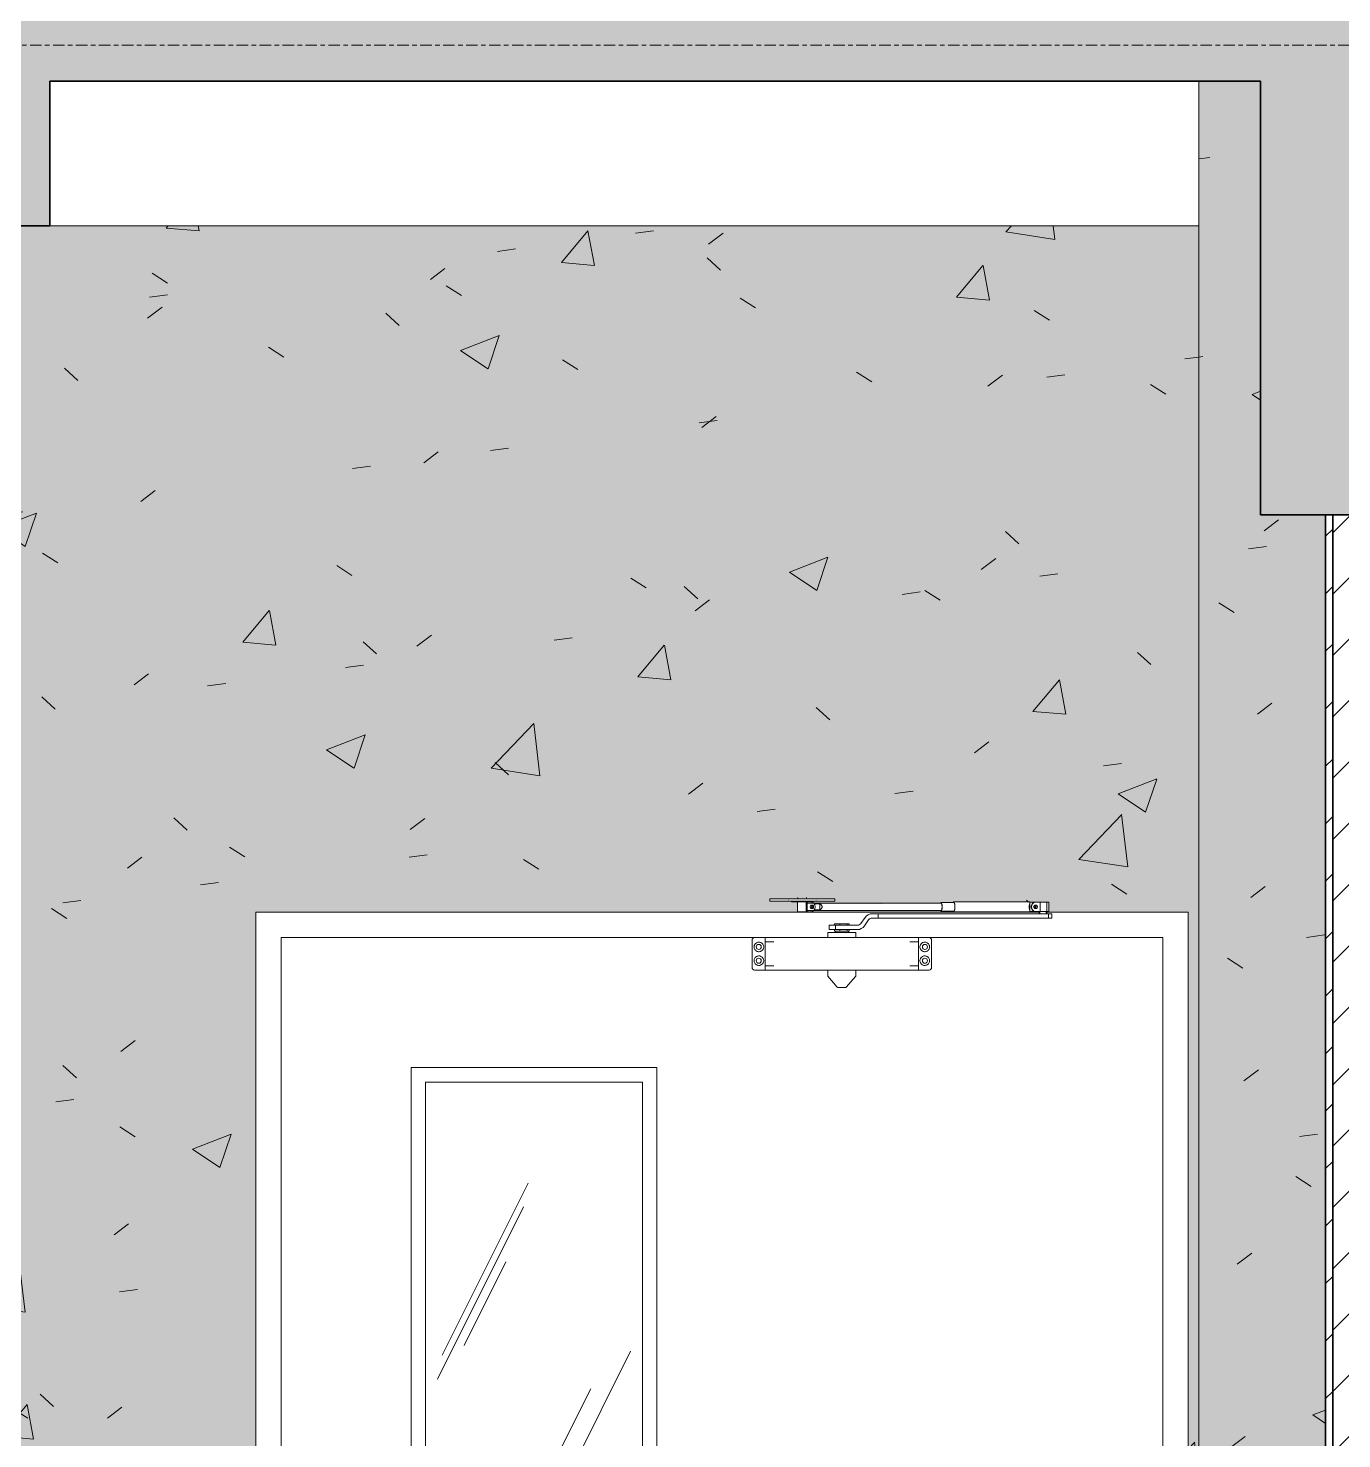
# Model space of a CAD drawing. Header units: millimetres. Extents: x 75584 to 159459, y -5075 to 34550.
# Drawn here: x 150513 to 152330, y 27471 to 29423 of the extents above; entities that cross this region are included whole.
import ezdxf

# ---------------------------------------------------------------- set-up
doc = ezdxf.new("R2010")
doc.units = ezdxf.units.MM
doc.linetypes.add('Centre', pattern=[31.75, 6.35, -4.7625, 15.875, -4.7625])
for name, color, linetype, lineweight in [('0-3', 10, 'Continuous', 5), ('A-DETL-GENF-2', 254, 'Continuous', 18), ('A-DETL-MEDM', 33, 'Continuous', 35), ('A-DOOR', 31, 'Continuous', 18), ('A-DOOR-FRAM-1', 31, 'Continuous', 18), ('A-FLOR-LEVL-2', 51, 'Centre', 9), ('A-WALL-2', 250, 'Continuous', 35), ('A-WALL-PATT-1', 111, 'Continuous', 18), ('I-WALL', 2, 'Continuous', 18), ('S-BEAM-2', 7, 'Continuous', 18)]:
    doc.layers.add(name, color=color, linetype=linetype, lineweight=lineweight)
pattern_1 = [(50, (149415.25, 15725), (546.553, -47.817), [57.15, -628.65]), (355, (149415.25, 15725), (-105.728, 573.17), [45.72, -502.92]), (100.451, (149460.8, 15721), (440.828, 525.35), [48.57, -534.27]), (46.184, (149415.25, 15877.4), (813.237, -126.13), [85.725, -942.975]), (96.636, (149483, 15866.9), (712.207, 742.283), [72.855, -801.405]), (351.184, (149415.25, 15877.4), (712.215, 742.276), [68.58, -754.38]), (21, (149491.45, 15839.3), (454.843, -306.796), [57.15, -628.65]), (326, (149491.45, 15839.3), (185.406, 552.564), [45.72, -502.92]), (71.451, (149529.35, 15813.73), (640.251, 245.764), [48.57, -534.27]), (37.5, (149415.25, 15725), (9.2664, 253.665), [25.146, -471.678, 25.146, -485.394, -504.825]), (37.5, (149415.25, 15725), (9.2664, 253.665), [-1007.364, 25.146, -479.679]), (7.5, (149415.25, 15725), (200.4594, 300.5414), [25.146, -265.938, 25.146, -460.248, -192.405]), (7.5, (149415.25, 15725), (200.4594, 300.5414), [-776.478, 25.146, -167.259]), (327.5, (149245.32, 15725), (406.7728, -17.1864), [25.146, -165.354, 25.146, -569.214, -788.67]), (327.5, (149245.32, 15725), (406.7728, -17.1864), [-784.86, 25.146, -763.524]), (317.5, (149169.12, 15725), (444.388, 76.28), [25.146, -222.504, 25.146, -369.57, -560.07]), (317.5, (149169.12, 15725), (444.388, 76.28), [-642.366, 25.146, -534.924])]

# ---------------------------------------------------------------- blocks, each defined once
blk = doc.blocks.new('NCV_TKTC_KET CAU_rvt-6-TKCS_THANG BỘ TB3 - MẶT CẮT')
at = {"layer": 'S-BEAM-2'}
blk.add_line((81752.6, 29150), (83342.6, 29150), dxfattribs=at)
blk = doc.blocks.new('FD_01 - FD_01-1200x2200mm-V69-TKCS_THANG BỘ TB3 - MẶT CẮT')
at = {"layer": 'A-DOOR'}
h = blk.add_hatch(dxfattribs=at)
h.set_pattern_fill('FP_20', color=256, style=0, pattern_type=2)
h.set_pattern_definition([(63.435, (81520.2, 15777.17), (-0.0007, 762.001), [266.23, -1437.65]), (63.435, (80758.2, 15777.17), (-0.0007, 762.001), [266.23, -1437.65]), (63.435, (81884.97, 15924.4), (-0.0007, 762.001), [266.23, -1437.65]), (63.435, (81122.97, 15924.4), (-0.0007, 762.001), [266.23, -1437.65]), (63.435, (81829.76, 15872.4), (-0.0007, 762.001), [266.23, -1437.65]), (63.435, (81067.76, 15872.4), (-0.0007, 762.001), [266.23, -1437.65]), (63.435, (81773.5, 16170.03), (-0.0007, 762.001), [129.4, -1574.483]), (63.435, (81011.5, 16170.03), (-0.0007, 762.001), [129.4, -1574.483]), (63.435, (81736.68, 16123.98), (-0.0007, 762.001), [266.23, -1437.65]), (63.435, (80974.68, 16123.98), (-0.0007, 762.001), [266.23, -1437.65]), (63.435, (81743.17, 16157.04), (-0.0007, 762.001), [266.23, -1437.65]), (63.435, (80981.17, 16157.04), (-0.0007, 762.001), [266.23, -1437.65]), (63.435, (81435.74, 16011.97), (-0.0007, 762.001), [266.23, -1437.65]), (63.435, (80673.74, 16011.97), (-0.0007, 762.001), [266.23, -1437.65]), (63.435, (81442.24, 16050.94), (-0.0007, 762.001), [266.23, -1437.65]), (63.435, (80680.24, 16050.94), (-0.0007, 762.001), [266.23, -1437.65]), (63.435, (81444, 16079.04), (-0.0007, 762.001), [266.23, -1437.65]), (63.435, (80682, 16079.04), (-0.0007, 762.001), [266.23, -1437.65])])
h.paths.add_polyline_path([(82272.6, 27300), (82572.6, 27300), (82572.6, 27965), (82272.6, 27965), (82272.6, 27600)])
for p, q in [((82748.7, 28218.5), (82748.7, 28215.5)), ((82748.7, 28218.5), (82749.2, 28218.5)), ((82748.7, 28215.5), (82749.2, 28215.5)), ((82749.2, 28218.5), (82768.4, 28218.5)), ((82749.2, 28215.5), (82768.4, 28215.5)), ((82768.4, 28218.5), (82768.7, 28218.5)), ((82768.4, 28215.5), (82768.7, 28215.5)), ((82768.8, 28218.5), (82774, 28218.5)), ((82768.8, 28215.5), (82774, 28215.5)), ((82774, 28218.5), (82775.1, 28218.5)), ((82774, 28215.5), (82775.1, 28215.5)), ((82775.1, 28218.5), (82791.6, 28218.5)), ((82775.1, 28215.5), (82791.6, 28215.5)), ((82778.7, 28215.5), (82778.7, 28214.5)), ((82780.7, 28214.5), (82778.7, 28214.5)), ((82778.7, 28214.5), (82780.7, 28214.5)), ((82787.5, 28214.5), (82780.7, 28214.5)), ((82787.2, 28214.5), (82787.2, 28200.5)), ((82787.3, 28214.5), (82787.5, 28214.5)), ((82787.5, 28214.5), (82799, 28214.5)), ((82787.7, 28220.3), (82787.7, 28218.5)), ((82788.7, 28215.5), (82788.7, 28214.5)), ((82791.6, 28218.5), (82795.9, 28218.5)), ((82791.6, 28215.5), (82795.9, 28215.5)), ((82793.7, 28220.3), (82793.7, 28220.3)), ((82793.7, 28220.3), (82793.7, 28220.3)), ((82795.9, 28218.5), (82812.4, 28218.5)), ((82795.9, 28215.5), (82812.4, 28215.5)), ((82798.7, 28214.5), (82798.7, 28215.5)), ((82799, 28214.5), (82804.7, 28214.5)), ((82799, 28214.5), (82799, 28200.5)), ((82985.7, 28212.5), (82799.3, 28212.5)), ((82799.7, 28218.5), (82799.7, 28220.3)), ((82800.2, 28200.5), (82800.2, 28214.5)), ((82806.7, 28214.5), (82804.7, 28214.5)), ((82808.7, 28214.5), (82806.7, 28214.5)), ((82806.7, 28214.5), (82808.7, 28214.5)), ((82808.7, 28214.5), (82808.7, 28215.5)), ((82810.9, 28211.5), (82817.8, 28211.5)), ((82812.4, 28218.5), (82813.5, 28218.5)), ((82812.4, 28215.5), (82813.5, 28215.5)), ((82813.5, 28218.5), (82818.7, 28218.5)), ((82813.5, 28215.5), (82818.7, 28215.5)), ((82817.8, 28203.5), (82817.8, 28211.5)), ((82818.8, 28218.5), (82819.1, 28218.5)), ((82818.8, 28215.5), (82819.1, 28215.5)), ((82819.1, 28218.5), (82838.3, 28218.5)), ((82819.1, 28215.5), (82838.3, 28215.5)), ((82838.3, 28218.5), (82838.7, 28218.5)), ((82838.3, 28215.5), (82838.7, 28215.5)), ((82838.7, 28215.5), (82838.7, 28218.5)), ((83003.1, 28213.5), (82985.7, 28213.5)), ((83107.8, 28214.5), (83003.1, 28214.5)), ((83108.6, 28214), (83115.5, 28214)), ((83108.6, 28214), (83108.6, 28201)), ((83108.6, 28201.4), (83108.6, 28213.6)), ((83108.6, 28213.6), (83108.6, 28201.4)), ((83115.5, 28214), (83122.6, 28214)), ((83122.6, 28214), (83134.7, 28214)), ((83122.6, 28214), (83122.6, 28201)), ((83132.2, 28198), (83132.2, 28214)), ((83134.7, 28201), (83134.7, 28214)), ((82787.5, 28200.5), (82787.2, 28200.5)), ((82799, 28200.5), (82787.5, 28200.5)), ((82804.7, 28200.5), (82799, 28200.5)), ((82799.3, 28202.5), (82985.7, 28202.5)), ((82817.8, 28203.5), (82810.9, 28203.5)), ((82880.5, 28192.9), (82874.7, 28184.6)), ((82879.6, 28181.1), (82885.4, 28189.4)), ((82890.3, 28198), (82890.3, 28198)), ((82898.7, 28198), (82890.3, 28198)), ((82890.3, 28192), (82898.7, 28192)), ((82898.7, 28192), (82898.7, 28198)), ((82898.7, 28198), (83134.2, 28198)), ((83134.2, 28192), (82898.7, 28192)), ((82985.7, 28201.5), (83003.1, 28201.5)), ((83003.1, 28200.5), (83107.8, 28200.5)), ((83115.5, 28201), (83108.6, 28201)), ((83122.6, 28201), (83115.5, 28201)), ((83121.2, 28201), (83121.2, 28198)), ((83122.4, 28201.2), (83122.4, 28198)), ((83134.7, 28201), (83122.6, 28201)), ((83131, 28198), (83131, 28201)), ((83134.2, 28198), (83138.7, 28198)), ((83134.2, 28198), (83134.2, 28192)), ((83138.7, 28192), (83134.2, 28192)), ((83138.7, 28192), (83138.7, 28198)), ((82727.4, 28165), (82072.6, 28165)), ((82072.6, 28165), (82072.6, 26000)), ((82727.4, 28165), (82739.6, 28165)), ((82739.6, 28165), (82742.3, 28165)), ((82954.4, 28165), (82742.4, 28165)), ((82742.4, 28165), (82742.4, 28164.7)), ((82828.8, 28172), (82828.8, 28165)), ((82828.8, 28172), (82829.5, 28172)), ((82829.5, 28172), (82867.9, 28172)), ((82830.9, 28182), (82830.9, 28176)), ((82830.9, 28182), (82839.4, 28182)), ((82839.4, 28176), (82830.9, 28176)), ((82838.3, 28184), (82845.7, 28184)), ((82838.3, 28184), (82838.3, 28182)), ((82838.3, 28176), (82838.3, 28174)), ((82842, 28174), (82838.3, 28174)), ((82869.8, 28182), (82839.4, 28182)), ((82839.4, 28182), (82839.4, 28176)), ((82839.4, 28176), (82869.8, 28176)), ((82839.4, 28174), (82839.4, 28172)), ((82845.7, 28174), (82842, 28174)), ((82845.7, 28184), (82855.7, 28184)), ((82845.7, 28184), (82845.7, 28182)), ((82845.7, 28176), (82845.7, 28174)), ((82850.7, 28174), (82845.7, 28174)), ((82855.7, 28174), (82850.7, 28174)), ((82855.7, 28184), (82858.4, 28184)), ((82855.7, 28184), (82855.7, 28182)), ((82855.7, 28176), (82855.7, 28174)), ((82857.1, 28174), (82855.7, 28174)), ((82857.1, 28174), (82856.2, 28174)), ((82856.2, 28174), (82857.1, 28174)), ((82858.4, 28174), (82857.1, 28174)), ((82857.4, 28172), (82857.4, 28174)), ((82858.4, 28182), (82858.4, 28184)), ((82858.4, 28174), (82858.4, 28176)), ((82867.9, 28165), (82867.9, 28172)), ((82954.4, 28164.7), (82954.4, 28165)), ((82954.5, 28165), (82957.1, 28165)), ((82957.1, 28165), (82969.4, 28165)), ((83292.6, 28165), (82969.4, 28165)), ((83292.6, 26000), (83292.6, 28165)), ((82724.4, 28123), (82724.4, 28162)), ((82742.4, 28164.7), (82742.4, 28156.1)), ((82754.4, 28159), (82742.4, 28159)), ((82742.4, 28156.1), (82742.4, 28154.3)), ((82742.4, 28154.3), (82742.4, 28130.7)), ((82954.4, 28159), (82942.4, 28159)), ((82954.4, 28156.1), (82954.4, 28164.7)), ((82954.4, 28154.3), (82954.4, 28156.1)), ((82954.4, 28130.7), (82954.4, 28154.3)), ((82972.4, 28162), (82972.4, 28123)), ((82742.4, 28130.7), (82742.4, 28128.9)), ((82742.4, 28128.9), (82742.4, 28120.3)), ((82742.4, 28126), (82754.4, 28126)), ((82942.4, 28126), (82954.4, 28126)), ((82954.4, 28128.9), (82954.4, 28130.7)), ((82954.4, 28120.3), (82954.4, 28128.9)), ((82739.6, 28120), (82727.4, 28120)), ((82742.3, 28120), (82739.6, 28120)), ((82742.4, 28120.3), (82742.4, 28120)), ((82742.4, 28120), (82954.4, 28120)), ((82828.9, 28120), (82828.9, 28112.4)), ((82829.1, 28111.7), (82842.1, 28096.3)), ((82854.6, 28096.3), (82867.6, 28111.7)), ((82867.9, 28112.4), (82867.9, 28120)), ((82954.4, 28120), (82954.4, 28120.3)), ((82957.1, 28120), (82954.5, 28120)), ((82969.4, 28120), (82957.1, 28120)), ((82848.4, 28096), (82848.4, 28096)), ((82848.4, 28096), (82848.4, 28096)), ((82252.6, 27985), (82592.6, 27985)), ((82252.6, 27985), (82252.6, 27280)), ((82592.6, 27985), (82592.6, 27280)), ((82272.6, 27965), (82272.6, 27300)), ((82572.6, 27965), (82272.6, 27965)), ((82572.6, 27300), (82572.6, 27965))]:
    blk.add_line(p, q, dxfattribs=at)
at = {"layer": 'A-DOOR', "flags": 128}
for points in [[(82817.8, 28211.5), (82818.8, 28211), (82819.6, 28210.4), (82820.2, 28209.7), (82820.7, 28209), (82821, 28208.3), (82821.1, 28207.5)], [(82821.1, 28207.5), (82821, 28206.7), (82820.7, 28206), (82820.2, 28205.3), (82819.6, 28204.6), (82818.8, 28204), (82817.8, 28203.5)], [(82727.4, 28165), (82726.7, 28164.9), (82726.1, 28164.7), (82725.5, 28164.3), (82725, 28163.9), (82724.7, 28163.3), (82724.4, 28162.7), (82724.4, 28162)], [(82972.4, 28162), (82972.3, 28162.7), (82972.1, 28163.3), (82971.7, 28163.9), (82971.2, 28164.3), (82970.7, 28164.7), (82970, 28164.9), (82969.4, 28165)], [(82724.4, 28123), (82724.4, 28122.3), (82724.7, 28121.7), (82725, 28121.1), (82725.5, 28120.7), (82726.1, 28120.3), (82726.7, 28120.1), (82727.4, 28120)], [(82829.1, 28111.7), (82829.1, 28111.7), (82829.1, 28111.8), (82829.1, 28111.8), (82829, 28111.8), (82829, 28111.9), (82829, 28111.9), (82829, 28112), (82829, 28112), (82828.9, 28112), (82828.9, 28112.1), (82828.9, 28112.1), (82828.9, 28112.2), (82828.9, 28112.2), (82828.9, 28112.3), (82828.9, 28112.3), (82828.9, 28112.3), (82828.9, 28112.4), (82828.9, 28112.4)], [(82867.9, 28112.4), (82867.9, 28112.4), (82867.9, 28112.3), (82867.9, 28112.3), (82867.9, 28112.2), (82867.9, 28112.2), (82867.8, 28112.1), (82867.8, 28112.1), (82867.8, 28112.1), (82867.8, 28112), (82867.8, 28112), (82867.8, 28111.9), (82867.7, 28111.9), (82867.7, 28111.9), (82867.7, 28111.8), (82867.7, 28111.8), (82867.7, 28111.7), (82867.6, 28111.7), (82867.6, 28111.7)], [(82969.4, 28120), (82970, 28120.1), (82970.7, 28120.3), (82971.2, 28120.7), (82971.7, 28121.1), (82972.1, 28121.7), (82972.3, 28122.3), (82972.4, 28123)], [(82842.8, 28096), (82842.8, 28096), (82842.7, 28096), (82842.7, 28096), (82842.7, 28096), (82842.6, 28096), (82842.6, 28096), (82842.5, 28096), (82842.5, 28096), (82842.5, 28096.1), (82842.4, 28096.1), (82842.4, 28096.1), (82842.4, 28096.1), (82842.3, 28096.1), (82842.3, 28096.1), (82842.3, 28096.2), (82842.3, 28096.2), (82842.2, 28096.2), (82842.2, 28096.2), (82842.2, 28096.3), (82842.1, 28096.3), (82842.1, 28096.3), (82842.1, 28096.3)], [(82848.4, 28096), (82848.2, 28096), (82847.9, 28096), (82847.7, 28096), (82847.5, 28096), (82847.3, 28096), (82847, 28096), (82846.8, 28096), (82846.6, 28096), (82846.4, 28096), (82846.2, 28096), (82846, 28096), (82845.8, 28096), (82845.6, 28096), (82845.4, 28096), (82845.2, 28096), (82845, 28096), (82844.9, 28096), (82844.7, 28096), (82844.5, 28096), (82844.4, 28096), (82844.2, 28096), (82844.1, 28096), (82843.9, 28096), (82843.8, 28096), (82843.7, 28096), (82843.6, 28096), (82843.5, 28096), (82843.4, 28096), (82843.3, 28096), (82843.2, 28096), (82843.1, 28096), (82843, 28096), (82843, 28096), (82842.9, 28096), (82842.9, 28096), (82842.8, 28096), (82842.8, 28096), (82842.8, 28096), (82842.8, 28096)], [(82842.8, 28096), (82842.8, 28096), (82842.8, 28096), (82842.8, 28096), (82842.9, 28096), (82842.9, 28096), (82843, 28096), (82843, 28096), (82843.1, 28096), (82843.2, 28096), (82843.2, 28096), (82843.3, 28096), (82843.4, 28096), (82843.5, 28096), (82843.7, 28096), (82843.8, 28096), (82843.9, 28096), (82844, 28096), (82844.2, 28096), (82844.3, 28096), (82844.5, 28096), (82844.7, 28096), (82844.8, 28096), (82845, 28096), (82845.2, 28096), (82845.4, 28096), (82845.6, 28096), (82845.7, 28096), (82845.9, 28096), (82846.1, 28096), (82846.4, 28096), (82846.6, 28096), (82846.8, 28096), (82847, 28096), (82847.2, 28096), (82847.4, 28096), (82847.6, 28096), (82847.9, 28096), (82848.1, 28096), (82848.3, 28096), (82848.4, 28096)], [(82848.4, 28096), (82848.6, 28096), (82848.8, 28096), (82849, 28096), (82849.3, 28096), (82849.5, 28096), (82849.7, 28096), (82849.9, 28096), (82850.1, 28096), (82850.3, 28096), (82850.5, 28096), (82850.7, 28096), (82850.9, 28096), (82851.1, 28096), (82851.3, 28096), (82851.5, 28096), (82851.7, 28096), (82851.9, 28096), (82852, 28096), (82852.2, 28096), (82852.4, 28096), (82852.5, 28096), (82852.7, 28096), (82852.8, 28096), (82852.9, 28096), (82853.1, 28096), (82853.2, 28096), (82853.3, 28096), (82853.4, 28096), (82853.5, 28096), (82853.6, 28096), (82853.6, 28096), (82853.7, 28096), (82853.8, 28096), (82853.8, 28096), (82853.9, 28096), (82853.9, 28096), (82853.9, 28096), (82853.9, 28096), (82853.9, 28096)], [(82853.9, 28096), (82853.9, 28096), (82853.9, 28096), (82853.9, 28096), (82853.9, 28096), (82853.8, 28096), (82853.8, 28096), (82853.7, 28096), (82853.7, 28096), (82853.6, 28096), (82853.5, 28096), (82853.4, 28096), (82853.3, 28096), (82853.2, 28096), (82853.1, 28096), (82853, 28096), (82852.8, 28096), (82852.7, 28096), (82852.6, 28096), (82852.4, 28096), (82852.3, 28096), (82852.1, 28096), (82851.9, 28096), (82851.8, 28096), (82851.6, 28096), (82851.4, 28096), (82851.2, 28096), (82851, 28096), (82850.8, 28096), (82850.6, 28096), (82850.4, 28096), (82850.2, 28096), (82850, 28096), (82849.8, 28096), (82849.5, 28096), (82849.3, 28096), (82849.1, 28096), (82848.9, 28096), (82848.7, 28096), (82848.4, 28096), (82848.4, 28096)], [(82854.6, 28096.3), (82854.6, 28096.3), (82854.6, 28096.3), (82854.6, 28096.2), (82854.5, 28096.2), (82854.5, 28096.2), (82854.5, 28096.2), (82854.5, 28096.2), (82854.4, 28096.1), (82854.4, 28096.1), (82854.4, 28096.1), (82854.3, 28096.1), (82854.3, 28096.1), (82854.3, 28096.1), (82854.2, 28096), (82854.2, 28096), (82854.2, 28096), (82854.1, 28096), (82854.1, 28096), (82854, 28096), (82854, 28096), (82854, 28096), (82853.9, 28096)]]:
    blk.add_lwpolyline(points, dxfattribs=at)
at = {"layer": 'A-DOOR'}
for centre, start, end in [((82733.4, 28152), 0, 180), ((82733.4, 28152), 180, 0), ((82963.4, 28152), 0, 180), ((82963.4, 28152), 180, 0), ((82733.4, 28133), 0, 180), ((82733.4, 28133), 180, 0), ((82963.4, 28133), 0, 180), ((82963.4, 28133), 180, 0)]:
    blk.add_arc(centre, 3.5, start, end, dxfattribs=at)
for centre, major_axis, ratio, start_param, end_param in [((82806.9, 28207.5), (0, 2.5), 0.965835, 4.712389, 7.853982), ((82806.9, 28207.5), (0, 2.5), 0.965835, 1.570796, 4.712389), ((82804.7, 28207.5), (0, 7), 0.965835, 4.712389, 6.283185), ((82804.7, 28207.5), (0, 7), 0.965835, 3.141593, 4.712389), ((82806.4, 28207.5), (0, 2.5), 0.965835, 0.261799, 0.523599), ((82806.4, 28207.5), (0, 2.5), 0.965835, 0.261799, 0.523599), ((82806.4, 28207.5), (0, 2.5), 0.965835, 2.617994, 2.879793), ((82806.4, 28207.5), (0, 2.5), 0.965835, 2.617994, 2.879793), ((82804.3, 28207.5), (0, 2.5), 0.965835, 4.712389, 5.759587), ((82804.3, 28207.5), (0, 2.5), 0.965835, 3.665191, 4.712389), ((82804.8, 28207.5), (0, 2.5), 0.965835, 4.712389, 5.759587), ((82804.8, 28207.5), (0, 2.5), 0.965835, 4.712389, 5.759587), ((82804.8, 28207.5), (0, 2.5), 0.965835, 3.665191, 4.712389), ((82804.8, 28207.5), (0, 2.5), 0.965835, 3.665191, 4.712389), ((82806.4, 28207.5), (0, 2.5), 0.965835, 4.712389, 6.283185), ((82806.4, 28207.5), (0, 2.5), 0.965835, 4.712389, 6.283185), ((82806.4, 28207.5), (0, 2.5), 0.965835, 3.141593, 4.712389), ((82806.4, 28207.5), (0, 2.5), 0.965835, 3.141593, 4.712389), ((82985.7, 28207.5), (0, 6), 0.259156, 4.712389, 6.806784), ((82985.7, 28207.5), (0, 6), 0.259156, 2.617994, 4.712389), ((82985.7, 28207.5), (0, 5), 0.259156, 4.712389, 6.283185), ((82985.7, 28207.5), (0, 5), 0.259156, 3.141593, 4.712389), ((83003.1, 28207.5), (0, 7), 0.259156, 4.712389, 6.806784), ((83003.1, 28207.5), (0, 7), 0.259156, 2.617994, 4.712389), ((83003.1, 28207.5), (0, 6), 0.259156, 4.712389, 6.283185), ((83003.1, 28207.5), (0, 6), 0.259156, 3.141593, 4.712389), ((83107.8, 28207.5), (0, 7), 0.259156, 5.776005, 6.283185), ((83116.8, 28207.5), (0, 6.79), 0.965835, 0.291061, 1.570796), ((83116.8, 28207.5), (0, 6.79), 0.965835, 1.570796, 2.850532), ((83117.3, 28207.5), (0, 6.79), 0.965835, 0.291061, 1.570796), ((83117.3, 28207.5), (0, 6.79), 0.965835, 1.570796, 2.850532), ((83116.2, 28207.5), (0, 2.5), 0.965835, 1.308997, 1.570796), ((83116.1, 28207.5), (0, 2.5), 0.965835, 1.308997, 1.570796), ((83116.2, 28207.5), (0, 2.5), 0.965835, 1.570796, 1.832596), ((83116.1, 28207.5), (0, 2.5), 0.965835, 1.570796, 1.832596), ((83116.7, 28207.5), (0, 2.5), 0.965835, 4.712389, 7.853982), ((83116.7, 28207.5), (0, 2.5), 0.965835, 1.570796, 4.712389), ((83113.8, 28207.5), (0, 2.5), 0.965835, 4.712389, 5.759587), ((83113.8, 28207.5), (0, 2.5), 0.965835, 3.665191, 4.712389), ((83114.3, 28207.5), (0, 2.5), 0.965835, 4.712389, 5.759587), ((83114.4, 28207.5), (0, 2.5), 0.965835, 4.712389, 5.759587), ((83114.3, 28207.5), (0, 2.5), 0.965835, 3.665191, 4.712389), ((83114.4, 28207.5), (0, 2.5), 0.965835, 3.665191, 4.712389), ((83116.1, 28207.5), (0, 2.5), 0.965835, 4.712389, 6.283185), ((83116.1, 28207.5), (0, 2.5), 0.965835, 3.141593, 4.712389), ((83116.2, 28207.5), (0, 2.5), 0.965835, 4.712389, 6.283185), ((83116.2, 28207.5), (0, 2.5), 0.965835, 3.141593, 4.712389), ((82869.8, 28188), (0, 6), 1, 3.141593, 4.101524), ((82890.3, 28186), (0, 12), 1, 0, 0.959931), ((82890.3, 28186), (0, 6), 1, 0, 0.959931), ((83107.8, 28207.5), (0, 7), 0.259156, 3.141593, 3.648773), ((82869.8, 28188), (0, 12), 1, 3.141593, 4.101524)]:
    blk.add_ellipse(centre, major_axis=major_axis, ratio=ratio, start_param=start_param, end_param=end_param, dxfattribs=at)
for points, knots in [([(83107.5, 28207.5), (83107.5, 28207.8), (83107.6, 28208.2), (83107.6, 28208.7), (83107.6, 28209), (83107.7, 28209.4), (83107.8, 28209.8), (83107.8, 28210), (83107.9, 28210.3), (83107.9, 28210.4), (83108, 28210.6), (83108, 28210.8), (83108.1, 28211.1), (83108.2, 28211.3), (83108.2, 28211.5), (83108.3, 28211.7), (83108.3, 28211.8), (83108.4, 28212), (83108.4, 28212.3), (83108.5, 28212.5), (83108.6, 28212.8), (83108.6, 28213.2), (83108.6, 28213.5), (83108.6, 28213.6)], [0, 0, 0, 0, 0.1, 0.15, 0.2, 0.25, 0.3, 0.35, 0.375, 0.4, 0.425, 0.45, 0.5, 0.55, 0.575, 0.6, 0.625, 0.65, 0.7, 0.75, 0.8, 0.9, 1, 1, 1, 1]), ([(83108.6, 28201.4), (83108.6, 28201.5), (83108.6, 28201.8), (83108.6, 28202.2), (83108.5, 28202.5), (83108.4, 28202.7), (83108.4, 28203), (83108.3, 28203.2), (83108.3, 28203.3), (83108.2, 28203.5), (83108.2, 28203.7), (83108.1, 28203.9), (83108, 28204.2), (83108, 28204.4), (83107.9, 28204.6), (83107.9, 28204.7), (83107.8, 28205), (83107.8, 28205.2), (83107.7, 28205.6), (83107.6, 28206), (83107.6, 28206.3), (83107.6, 28206.8), (83107.5, 28207.2), (83107.5, 28207.5)], [0, 0, 0, 0, 0.1, 0.2, 0.25, 0.3, 0.35, 0.375, 0.4, 0.425, 0.45, 0.5, 0.55, 0.575, 0.6, 0.625, 0.65, 0.7, 0.75, 0.8, 0.85, 0.9, 1, 1, 1, 1]), ([(82727, 28152), (82727, 28153.2), (82727.5, 28155), (82729, 28156.9), (82730.5, 28157.9), (82732.2, 28158.5), (82734, 28158.7), (82735.7, 28158.4), (82737.4, 28157.6), (82738.7, 28156.4), (82739.4, 28155.4), (82739.6, 28154.9)], [0, 0, 0, 0, 0.2, 0.3, 0.4, 0.5, 0.6, 0.7, 0.8, 0.9, 1, 1, 1, 1]), ([(82739.6, 28149.1), (82739.1, 28148), (82737.9, 28146.7), (82735.7, 28145.6), (82734, 28145.3), (82732.2, 28145.5), (82730.5, 28146.1), (82729, 28147.1), (82727.9, 28148.5), (82727.2, 28150.2), (82727, 28151.4), (82727, 28152)], [0, 0, 0, 0, 0.2, 0.3, 0.4, 0.5, 0.6, 0.7, 0.8, 0.9, 1, 1, 1, 1]), ([(82957.1, 28154.9), (82957.6, 28156), (82958.8, 28157.3), (82961, 28158.4), (82962.8, 28158.7), (82964.6, 28158.5), (82966.3, 28157.9), (82967.7, 28156.9), (82968.9, 28155.5), (82969.6, 28153.8), (82969.7, 28152.6), (82969.7, 28152)], [0, 0, 0, 0, 0.2, 0.3, 0.4, 0.5, 0.6, 0.7, 0.8, 0.9, 1, 1, 1, 1]), ([(82969.7, 28152), (82969.7, 28150.8), (82969.2, 28149), (82967.7, 28147.1), (82966.3, 28146.1), (82964.6, 28145.5), (82962.8, 28145.3), (82961, 28145.6), (82959.4, 28146.4), (82958, 28147.6), (82957.4, 28148.6), (82957.1, 28149.1)], [0, 0, 0, 0, 0.2, 0.3, 0.4, 0.5, 0.6, 0.7, 0.8, 0.9, 1, 1, 1, 1]), ([(82727, 28133), (82727, 28134.2), (82727.5, 28136), (82729, 28137.9), (82730.5, 28138.9), (82732.2, 28139.5), (82734, 28139.7), (82735.7, 28139.4), (82737.4, 28138.6), (82738.7, 28137.4), (82739.4, 28136.4), (82739.6, 28135.9)], [0, 0, 0, 0, 0.2, 0.3, 0.4, 0.5, 0.6, 0.7, 0.8, 0.9, 1, 1, 1, 1]), ([(82739.6, 28130.1), (82739.1, 28129), (82737.9, 28127.7), (82735.7, 28126.6), (82734, 28126.3), (82732.2, 28126.5), (82730.5, 28127.1), (82729, 28128.1), (82727.9, 28129.5), (82727.2, 28131.2), (82727, 28132.4), (82727, 28133)], [0, 0, 0, 0, 0.2, 0.3, 0.4, 0.5, 0.6, 0.7, 0.8, 0.9, 1, 1, 1, 1]), ([(82957.1, 28135.9), (82957.6, 28137), (82958.8, 28138.3), (82961, 28139.4), (82962.8, 28139.7), (82964.6, 28139.5), (82966.3, 28138.9), (82967.7, 28137.9), (82968.9, 28136.5), (82969.6, 28134.8), (82969.7, 28133.6), (82969.7, 28133)], [0, 0, 0, 0, 0.2, 0.3, 0.4, 0.5, 0.6, 0.7, 0.8, 0.9, 1, 1, 1, 1]), ([(82969.7, 28133), (82969.7, 28131.8), (82969.2, 28130), (82967.7, 28128.1), (82966.3, 28127.1), (82964.6, 28126.5), (82962.8, 28126.3), (82961, 28126.6), (82959.4, 28127.4), (82958, 28128.6), (82957.4, 28129.6), (82957.1, 28130.1)], [0, 0, 0, 0, 0.2, 0.3, 0.4, 0.5, 0.6, 0.7, 0.8, 0.9, 1, 1, 1, 1])]:
    blk.add_open_spline(points, degree=3, knots=knots, dxfattribs=at)
for points in [[(82739.6, 28154.9), (82739.9, 28154.4), (82740.2, 28153.5), (82740.3, 28152.5), (82740.3, 28152)], [(82740.3, 28152), (82740.3, 28151.5), (82740.2, 28150.5), (82739.9, 28149.6), (82739.6, 28149.1)], [(82956.4, 28152), (82956.4, 28152.5), (82956.5, 28153.5), (82956.9, 28154.4), (82957.1, 28154.9)], [(82957.1, 28149.1), (82956.9, 28149.6), (82956.5, 28150.5), (82956.4, 28151.5), (82956.4, 28152)], [(82739.6, 28135.9), (82739.9, 28135.4), (82740.2, 28134.5), (82740.3, 28133.5), (82740.3, 28133)], [(82740.3, 28133), (82740.3, 28132.5), (82740.2, 28131.5), (82739.9, 28130.6), (82739.6, 28130.1)], [(82956.4, 28133), (82956.4, 28133.5), (82956.5, 28134.5), (82956.9, 28135.4), (82957.1, 28135.9)], [(82957.1, 28130.1), (82956.9, 28130.6), (82956.5, 28131.5), (82956.4, 28132.5), (82956.4, 28133)]]:
    blk.add_open_spline(points, degree=3, dxfattribs=at)
at = {"layer": 'A-DOOR-FRAM-1'}
for p, q in [((82072.6, 28165), (82072.6, 26000)), ((82072.6, 28165), (82727.4, 28165)), ((82969.4, 28165), (83292.6, 28165)), ((83292.6, 28165), (83292.6, 26000))]:
    blk.add_line(p, q, dxfattribs=at)

msp = doc.modelspace()

# ---------------------------------------------------------------- hatches: boundary and pattern name
at = {"layer": 'A-DETL-GENF-2'}
h = msp.add_hatch(dxfattribs=at)
h.set_pattern_fill('FP_13', color=256, style=0, pattern_type=2)
h.set_pattern_definition([(50, (149415.25, 15725), (546.553, -47.817), [57.15, -628.65]), (355, (149415.25, 15725), (-105.728, 573.17), [45.72, -502.92]), (100.451, (149460.8, 15721), (440.828, 525.35), [48.57, -534.27]), (46.184, (149415.25, 15877.4), (813.237, -126.128), [85.725, -942.975]), (96.636, (149483, 15866.9), (712.207, 742.283), [72.855, -801.405]), (351.184, (149415.25, 15877.4), (712.215, 742.276), [68.58, -754.38]), (21, (149491.45, 15839.3), (454.843, -306.796), [57.15, -628.65]), (326, (149491.45, 15839.3), (185.406, 552.564), [45.72, -502.92]), (71.451, (149529.35, 15813.73), (640.251, 245.764), [48.57, -534.27]), (37.5, (149415.25, 15725), (9.2664, 253.665), [5.029, -491.795, 5.029, -505.511, -504.825]), (37.5, (149415.25, 15725), (9.2664, 253.665), [-1007.364, 5.029, -499.796]), (7.5, (149415.25, 15725), (200.4594, 300.5414), [5.029, -286.055, 5.029, -480.365, -192.405]), (7.5, (149415.25, 15725), (200.4594, 300.5414), [-776.478, 5.029, -187.376]), (327.5, (149245.32, 15725), (406.7728, -17.1864), [5.029, -185.471, 5.029, -589.331, -788.67]), (327.5, (149245.32, 15725), (406.7728, -17.1864), [-784.86, 5.029, -783.641]), (317.5, (149169.12, 15725), (444.388, 76.2803), [5.029, -242.621, 5.029, -389.687, -560.07]), (317.5, (149169.12, 15725), (444.388, 76.2803), [-642.366, 5.029, -555.041]), (45, (149415.25, 15725), (-188.5854, 188.5854), []), (45, (149415.25, 16010.75), (-188.5854, 188.5854), [])])
h.paths.add_polyline_path([(150035.1, -2350), (152947.4, -2350), (152947.4, -2050), (139712.7, -2050), (139712.7, -2350), (146538.7, -2350)])
h.paths.add_polyline_path([(145892.7, -1000), (146192.7, -1000), (146192.7, -400), (145892.7, -400)])
h.paths.add_polyline_path([(152517.7, 550), (152517.7, 1150), (149822.7, 1150), (149822.7, 750), (150022.7, 750), (150022.7, 980), (152217.7, 980), (152217.7, 550)])
h.paths.add_polyline_path([(140419.9, 650), (146092.7, 650), (146092.7, 850), (139712.7, 850), (139712.7, 650)])
h.paths.add_polyline_path([(145892.7, 3300), (146192.7, 3300), (146192.7, 3900), (145892.7, 3900), (145892.7, 3315.8)])
h.paths.add_polyline_path([(152217.7, 4950), (152517.7, 4950), (152517.7, 5550), (150082.7, 5550), (150082.7, 5150), (150282.7, 5150), (150282.7, 5380), (152217.7, 5380), (152217.7, 5138.2)])
h.paths.add_polyline_path([(146092.7, 5380), (146092.7, 5550), (145892.7, 5550), (145892.7, 5380)])
h.paths.add_polyline_path([(146192.7, 6700), (146192.7, 7300), (145892.7, 7300), (145892.7, 6700)])
h.paths.add_polyline_path([(152217.7, 8350), (152517.7, 8350), (152517.7, 8950), (150082.7, 8950), (150082.7, 8550), (150282.7, 8550), (150282.7, 8780), (152217.7, 8780)])
h.paths.add_polyline_path([(145892.7, 8780), (146092.7, 8780), (146092.7, 8950), (145892.7, 8950)])
h.paths.add_polyline_path([(145892.7, 10100), (146192.7, 10100), (146192.7, 10700), (145892.7, 10700), (145892.7, 10605.5)])
h.paths.add_polyline_path([(152220.4, 11750), (152517.7, 11750), (152517.7, 12350), (150082.7, 12350), (150082.7, 11950), (150282.7, 11950), (150282.7, 12180), (152217.7, 12180), (152217.7, 11750)])
h.paths.add_polyline_path([(145892.7, 12180), (146092.7, 12180), (146092.7, 12350), (145892.7, 12350)])
h.paths.add_polyline_path([(145892.7, 13500), (146192.7, 13500), (146192.7, 14100), (145892.7, 14100)])
h.paths.add_polyline_path([(152217.7, 15150), (152517.7, 15150), (152517.7, 15750), (150082.7, 15750), (150082.7, 15350), (150282.7, 15350), (150282.7, 15580), (152217.7, 15580), (152217.7, 15465.3)])
h.paths.add_polyline_path([(146092.7, 15580), (146092.7, 15750), (145892.7, 15750), (145892.7, 15580)])
h.paths.add_polyline_path([(145892.7, 16900), (146192.7, 16900), (146192.7, 17500), (145892.7, 17500)])
h.paths.add_polyline_path([(152517.7, 18550), (152517.7, 19150), (150082.7, 19150), (150082.7, 18750), (150282.7, 18750), (150282.7, 18980), (152217.7, 18980), (152217.7, 18550)])
h.paths.add_polyline_path([(145892.7, 18980), (146092.7, 18980), (146092.7, 19150), (145892.7, 19150), (145892.7, 19110.2)])
h.paths.add_polyline_path([(146192.7, 20300), (146192.7, 20900), (145892.7, 20900), (145892.7, 20300)])
h.paths.add_polyline_path([(152517.7, 21950), (152517.7, 22550), (150082.7, 22550), (150082.7, 22150), (150282.7, 22150), (150282.7, 22380), (152217.7, 22380), (152217.7, 21950)])
h.paths.add_polyline_path([(146092.7, 22380), (146092.7, 22550), (145892.7, 22550), (145892.7, 22380)])
h.paths.add_polyline_path([(146192.7, 23700), (146192.7, 24300), (145892.7, 24300), (145892.7, 23700)])
h.paths.add_polyline_path([(152217.7, 25350), (152517.7, 25350), (152517.7, 25950), (150082.7, 25950), (150082.7, 25550), (150282.7, 25550), (150282.7, 25780), (152217.7, 25780)])
h.paths.add_polyline_path([(146092.7, 25780), (146092.7, 25950), (145892.7, 25950), (145892.7, 25780)])
h.paths.add_polyline_path([(145892.7, 27020), (146192.7, 27020), (146192.7, 27620), (145892.7, 27620), (145892.7, 27614.9)])
h.paths.add_polyline_path([(152517.7, 28750), (152517.7, 29550), (150342.7, 29550), (150342.7, 29150), (150542.7, 29150), (150542.7, 29350), (152217.7, 29350), (152217.7, 28750)])
h.paths.add_polyline_path([(146032.7, 29350), (146242.7, 29350), (146242.7, 29550), (146092.7, 29550), (146092.7, 29650), (145892.7, 29650), (145892.7, 29350)])
h.paths.add_polyline_path([(152167.7, 32600), (152467.7, 32600), (152467.7, 33000), (153167.7, 33000), (153167.7, 33200), (145242.7, 33200), (145242.7, 33000), (146042.7, 33000), (146042.7, 32700), (146242.7, 32700), (146242.7, 33000), (152167.7, 33000)])
at = {"layer": 'A-WALL-PATT-1'}
h = msp.add_hatch(dxfattribs=at)
h.set_pattern_fill('FP_17', color=256, style=0, pattern_type=2)
h.set_pattern_definition(pattern_1)
h.paths.add_polyline_path([(152307.7, 26000), (152307.7, 28750), (152217.7, 28750), (152217.7, 29350), (152132.7, 29350), (152132.7, 26000)])
h = msp.add_hatch(dxfattribs=at)
h.set_pattern_fill('FP_18', color=256, style=0, pattern_type=2)
h.set_pattern_definition([(37.5, (149415.25, 15725), (-2.40047, 73.41204), [2.515, -55.397, 2.515, -62.255, -61.912]), (37.5, (149415.25, 15725), (-2.40047, 73.41204), [-122.682, 2.515, -59.398]), (7.5, (149415.25, 15725), (67.42816, 107.524), [2.515, -28.727, 2.515, -49.682, -20.002]), (7.5, (149415.25, 15725), (67.42816, 107.524), [-83.439, 2.515, -17.488]), (327.5, (149368.384, 15725), (118.6493, 0.21553), [2.515, -16.535, 2.515, -66.065, -89.535]), (327.5, (149368.384, 15725), (118.6493, 0.21553), [-87.63, 2.515, -87.02]), (317.5, (149368.38, 15725), (114.5339, 33.4393), [2.515, -7.01, 2.515, -42.443, -51.435]), (317.5, (149368.38, 15725), (114.5339, 33.4393), [-54.483, 2.515, -48.92])])
h.paths.add_polyline_path([(152307.7, 26000), (152307.7, 28750), (152217.7, 28750), (152217.7, 29350), (152132.7, 29350), (152132.7, 26000)])
h = msp.add_hatch(dxfattribs=at)
h.set_pattern_fill('FP_17', color=256, style=0, pattern_type=2)
h.set_pattern_definition(pattern_1)
h.paths.add_polyline_path([(150827.7, 26000), (150827.7, 28200), (151912.6, 28200.7), (151912, 28201), (151794.2, 28201.4), (151795.1, 28206), (151794.5, 28212.8), (151794.6, 28214.5), (151924.9, 28214), (151924.4, 28201), (151922.2, 28200.7), (151922.3, 28200), (152117.7, 28200), (152117.7, 26000), (152132.7, 26000), (152132.7, 29150), (150377.7, 29150), (150377.7, 26000)])
h.paths.add_polyline_path([(151585.7, 28200.5), (151577.7, 28200.5), (151577.4, 28214.5), (151570.9, 28214.5), (151570.9, 28215.5), (151565.3, 28215.5), (151565.3, 28218.5), (151602.5, 28218.5), (151602.5, 28215.5), (151596.9, 28215.5), (151596.1, 28214.5), (151597.7, 28213.8), (151601.4, 28211.8), (151619.4, 28211.5), (151776.6, 28211.8), (151777.2, 28207.5), (151776.3, 28202.7), (151775.9, 28202.5), (151600.1, 28203.1), (151597.5, 28201.1), (151594.3, 28200.5), (151586.7, 28200.5)])
h.paths.add_polyline_path([(151775.9, 28201.5), (151776.8, 28202.7), (151777.4, 28206.7), (151776.8, 28212.3), (151777.3, 28213.5), (151794.1, 28212.7), (151794.8, 28209.1), (151794.2, 28202.7), (151793.3, 28201.5), (151776.3, 28201.5)])
h.paths.add_polyline_path([(151598.5, 28204.1), (151597.3, 28206.2), (151597.3, 28206.8), (151598.6, 28207.8), (151598.3, 28208.7), (151597.3, 28209.1), (151597, 28210.1), (151595.6, 28210), (151595.7, 28205), (151596.6, 28205.1), (151598.4, 28204.2)])
h.paths.add_polyline_path([(151609.7, 28204.6), (151611.1, 28206.7), (151610.9, 28209), (151610.4, 28209.7), (151609.8, 28205)])
h.paths.add_polyline_path([(151905.6, 28205.1), (151906.9, 28208.1), (151905.5, 28209.8), (151904, 28208.3), (151903.9, 28207.5), (151904.8, 28205.6), (151905.6, 28205.1)])
h.paths.add_polyline_path([(151559.5, 28215.5), (151539.3, 28215.5), (151539.3, 28218.5), (151564.2, 28218.5), (151564.2, 28215.5)])
h.paths.add_polyline_path([(151609.4, 28215.5), (151603.7, 28215.5), (151603.7, 28218.5), (151628.5, 28218.5), (151628.5, 28215.5), (151609.7, 28215.5)])
h = msp.add_hatch(dxfattribs=at)
h.set_pattern_fill('FP_22', color=256, style=0, pattern_type=2)
h.set_pattern_definition([(37.5, (149415.25, 15725), (-2.40047, 73.41204), [2.515, -55.397, 2.515, -62.255, -61.913]), (37.5, (149415.25, 15725), (-2.40047, 73.41204), [-122.682, 2.515, -59.398]), (7.5, (149415.25, 15725), (67.42816, 107.524), [2.515, -28.727, 2.515, -49.682, -20.003]), (7.5, (149415.25, 15725), (67.42816, 107.524), [-83.439, 2.515, -17.488]), (327.5, (149368.384, 15725), (118.6493, 0.21553), [2.515, -16.535, 2.515, -66.065, -89.535]), (327.5, (149368.384, 15725), (118.6493, 0.21553), [-87.63, 2.515, -87.02]), (317.5, (149368.38, 15725), (114.5339, 33.4393), [2.515, -7.01, 2.515, -42.443, -51.435]), (317.5, (149368.38, 15725), (114.5339, 33.4393), [-54.483, 2.515, -48.92])])
h.paths.add_polyline_path([(150827.7, 26000), (150827.7, 28200), (151912.6, 28200.7), (151912, 28201), (151794.2, 28201.4), (151795.1, 28206), (151794.5, 28212.8), (151794.6, 28214.5), (151924.9, 28214), (151924.4, 28201), (151922.2, 28200.7), (151922.3, 28200), (152117.7, 28200), (152117.7, 26000), (152132.7, 26000), (152132.7, 29150), (150377.7, 29150), (150377.7, 26000)])
h.paths.add_polyline_path([(151585.7, 28200.5), (151577.7, 28200.5), (151577.4, 28214.5), (151570.9, 28214.5), (151570.9, 28215.5), (151565.3, 28215.5), (151565.3, 28218.5), (151602.5, 28218.5), (151602.5, 28215.5), (151596.9, 28215.5), (151596.1, 28214.5), (151597.7, 28213.8), (151601.4, 28211.8), (151619.4, 28211.5), (151776.6, 28211.8), (151777.2, 28207.5), (151776.3, 28202.7), (151775.9, 28202.5), (151600.1, 28203.1), (151597.5, 28201.1), (151594.3, 28200.5), (151586.7, 28200.5)])
h.paths.add_polyline_path([(151775.9, 28201.5), (151776.8, 28202.7), (151777.4, 28206.7), (151776.8, 28212.3), (151777.3, 28213.5), (151794.1, 28212.7), (151794.8, 28209.1), (151794.2, 28202.7), (151793.3, 28201.5), (151776.3, 28201.5)])
h.paths.add_polyline_path([(151598.5, 28204.1), (151597.3, 28206.2), (151597.3, 28206.8), (151598.6, 28207.8), (151598.3, 28208.7), (151597.3, 28209.1), (151597, 28210.1), (151595.6, 28210), (151595.7, 28205), (151596.6, 28205.1), (151598.4, 28204.2)])
h.paths.add_polyline_path([(151609.7, 28204.6), (151611.1, 28206.7), (151610.9, 28209), (151610.4, 28209.7), (151609.8, 28205)])
h.paths.add_polyline_path([(151905.6, 28205.1), (151906.9, 28208.1), (151905.5, 28209.8), (151904, 28208.3), (151903.9, 28207.5), (151904.8, 28205.6), (151905.6, 28205.1)])
h.paths.add_polyline_path([(151559.5, 28215.5), (151539.3, 28215.5), (151539.3, 28218.5), (151564.2, 28218.5), (151564.2, 28215.5)])
h.paths.add_polyline_path([(151609.4, 28215.5), (151603.7, 28215.5), (151603.7, 28218.5), (151628.5, 28218.5), (151628.5, 28215.5), (151609.7, 28215.5)])
h = msp.add_hatch(dxfattribs=at)
h.set_pattern_fill('FP_16', color=256, style=0, pattern_type=2)
h.set_pattern_definition([(45, (149415.247, 15725), (-39.77476, 39.77476), [])])
h.paths.add_polyline_path([(152307.7, 26000), (152317.7, 26000), (152317.7, 28750), (152307.7, 28750), (152307.7, 26399.9)])
h = msp.add_hatch(dxfattribs=at)
h.set_pattern_fill('FP_11', color=256, style=0, pattern_type=2)
h.set_pattern_definition([(45, (149415.25, 15725), (-42.4264, 42.4264), [])])
h.paths.add_polyline_path([(152317.7, 25950), (152517.7, 25950), (152517.7, 28750), (152317.7, 28750), (152317.7, 26399.9)])

# ---------------------------------------------------------------- linework, layer by layer
at = {"layer": 'A-DETL-MEDM'}
for p, q in [((150542.7, 29150), (150542.7, 29350)), ((150542.7, 29350), (152217.7, 29350)), ((152217.7, 29350), (152217.7, 28750)), ((150342.7, 29150), (150542.7, 29150)), ((152217.7, 28750), (152517.7, 28750))]:
    msp.add_line(p, q, dxfattribs=at)
at = {"layer": 'A-FLOR-LEVL-2'}
msp.add_line((144186.2, 29400), (155449.8, 29400), dxfattribs=at)
at = {"layer": 'A-WALL-2'}
for p, q in [((152307.7, 28750), (152307.7, 25950)), ((152317.7, 25950), (152317.7, 28750))]:
    msp.add_line(p, q, dxfattribs=at)
at = {"layer": 'I-WALL'}
for p, q in [((152132.7, 29350), (152132.7, 25950)), ((150827.7, 26000), (150827.7, 28200)), ((150827.7, 28200), (151912.6, 28200)), ((151922.2, 28200), (152117.7, 28200)), ((152117.7, 28200), (152117.7, 26000))]:
    msp.add_line(p, q, dxfattribs=at)

# ---------------------------------------------------------------- block references
at = {"layer": '0-3'}
msp.add_blockref('NCV_TKTC_KET CAU_rvt-6-TKCS_THANG BỘ TB3 - MẶT CẮT', (68790.2, 0), dxfattribs=at)
at = {"layer": 'A-DOOR'}
msp.add_blockref('FD_01 - FD_01-1200x2200mm-V69-TKCS_THANG BỘ TB3 - MẶT CẮT', (68790.2, 0), dxfattribs=at)

doc.saveas('drawing.dxf')
